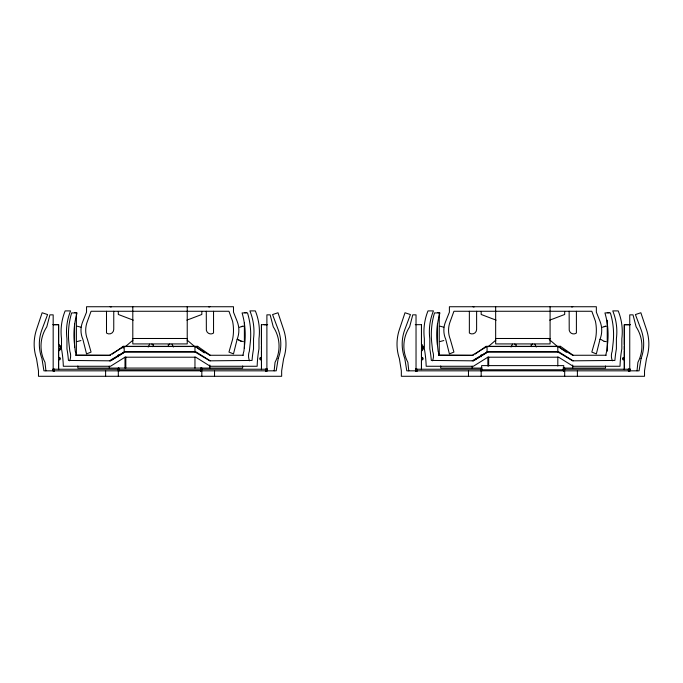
<?xml version="1.0" encoding="UTF-8"?>
<svg xmlns="http://www.w3.org/2000/svg" width="683" height="683" viewBox="0 0 683 683"><rect width="100%" height="100%" fill="white"/><g stroke="black" fill="none" stroke-linecap="round" stroke-linejoin="round"><path stroke-width="1.02" d="M58.593 360.231L58.601 369.64L58.618 324.673L53.069 324.673L58.618 324.673L58.61 344.539M58.601 357.089L58.601 350.814M118.774 370.835L118.774 369.785L120.404 369.776L200.896 369.776L200.896 370.835M265.542 371.1L265.542 369.238L265.542 369.785M266.029 371.1L266.029 369.238M266.49 371.1L266.49 369.238M267.181 371.1L267.181 369.238M421.454 360.231L421.462 369.64L421.479 324.673L415.273 324.673M421.462 357.089L421.462 350.814M421.471 344.539L421.479 324.673M481.635 370.835L481.635 365.61L563.757 365.61L563.706 370.835M628.403 371.1L628.403 369.238L628.403 369.785M628.889 371.1L628.889 369.238M629.35 371.1L629.35 369.238M630.033 371.1L630.033 369.238M274.148 370.835L275.053 362.323A34.978 34.978 0 0 0 273.268 326.833L270.152 314.846L266.891 314.846L266.891 370.835L266.882 369.238M637 370.835L637.913 362.323A34.978 34.978 0 0 0 636.129 326.833L633.013 314.846L629.743 314.846L629.743 370.835L629.735 369.238M423.084 348.902L423.084 346.699M423.281 347.784L423.042 348.689M59.677 349.807L60.164 348.782M59.805 349.927L60.232 348.902M59.711 359.625L59.711 357.824M260.351 357.849L260.351 359.651M422.572 359.625L422.572 357.824M623.203 357.849L623.203 359.651M148.177 347.015L149.628 344.172M152.625 346.657L153.496 344.958L151.805 344.095M511.038 347.015L512.489 344.172M515.486 346.657L516.348 344.958L514.658 344.095M59.711 349.064L60.241 347.784L59.711 346.503M59.447 350.721L60.702 347.707L59.447 344.693M59.711 359.941L60.241 358.66L59.711 357.388M260.351 357.414L259.822 358.686L260.351 359.967M422.572 349.064L423.101 347.784L422.572 346.503M422.307 350.721L423.554 347.707L422.307 344.693M422.572 359.941L423.101 358.66L422.572 357.388M623.212 357.414L622.683 358.686L623.212 359.967M125.288 346.716L133.04 340.074M488.149 346.716L495.901 340.074M112.183 354.178L123.196 346.315L197.583 346.315L210.279 355.245M475.044 354.178L486.057 346.315L560.436 346.315L573.139 355.245M109.374 360.829L124.204 351.967L194.962 351.967L209.783 360.829L252.036 360.445A119.055 119.055 0 0 1 253.53 348.868L253.53 338.751A55.246 55.246 0 0 0 249.901 310.902L255.348 310.902A55.699 55.699 0 0 1 258.977 338.751L258.977 348.868A119.055 119.055 0 0 0 257.158 366.267L210.279 366.267L195.765 357.2L125.006 357.2L110.492 366.267L63.323 366.267A119.055 119.055 0 0 0 61.504 348.868L61.504 338.751A55.699 55.699 0 0 1 65.133 310.902L70.58 310.902A55.246 55.246 0 0 0 66.951 338.751L66.951 348.868A119.055 119.055 0 0 1 68.445 360.445L110.492 360.829L125.006 351.754L195.765 351.754L210.279 360.829M472.235 360.829L487.056 351.967L557.815 351.967L572.644 360.829L614.896 360.445A119.055 119.055 0 0 1 616.39 348.868L616.39 338.751A55.246 55.246 0 0 0 612.762 310.902L618.209 310.902A55.699 55.699 0 0 1 621.837 338.751L621.837 348.868A119.055 119.055 0 0 0 620.019 366.267L573.139 366.267L558.626 357.2L487.867 357.2L473.353 366.267L426.183 366.267A119.055 119.055 0 0 0 424.365 348.868L424.365 338.751A55.699 55.699 0 0 1 427.993 310.902L433.44 310.902A55.246 55.246 0 0 0 429.812 338.751L429.812 348.868A119.055 119.055 0 0 1 431.306 360.445L473.353 360.829L487.867 351.754L558.626 351.754L573.139 360.829M110.492 360.829L124.101 352.522M473.353 360.829L487.867 351.967M243.174 355.245L209.835 355.271L194.962 346.52L124.204 346.52L109.323 355.271L76.078 355.271A12.968 12.968 0 0 0 75.267 351.301L74.276 342.234A78.195 78.195 0 0 1 77.085 312.925L71.638 312.925A75.352 75.352 0 0 0 68.829 342.234L69.828 351.301A12.968 12.968 0 0 1 69.64 360.829M606.034 355.245L572.695 355.271L557.815 346.52L487.056 346.52L472.184 355.271L438.93 355.271A12.968 12.968 0 0 0 438.127 351.301L437.129 342.234A78.195 78.195 0 0 1 439.937 312.925L434.499 312.925A75.352 75.352 0 0 0 431.69 342.234L432.68 351.301A12.968 12.968 0 0 1 432.501 360.829M169.819 344.078L168.112 344.932L168.966 346.64M532.672 344.078L530.973 344.932L531.826 346.64M80.953 340.535L77.111 341.568M239.443 327.268L243.293 326.192L241.304 326.5M443.813 340.535L439.972 341.568M602.304 327.268L606.154 326.192L604.165 326.5M265.73 369.23L267.429 369.238L200.571 369.238L200.571 371.1M628.591 369.23L630.289 369.238L563.04 369.238M53.283 369.23L54.367 369.238M201.63 369.238L201.092 369.238L201.024 371.1M564.491 369.238L563.953 369.238L563.885 371.1M74.567 312.558L76.385 312.558L76.385 355.194M244.377 312.609L246.196 312.609M437.427 312.558L439.246 312.558L439.246 355.194M607.238 312.609L609.057 312.609M261.444 344.565L261.444 324.698L267.651 324.698M630.511 324.698L624.305 324.698L624.305 344.565M132.801 338.486L187.227 338.486M495.662 338.486L550.088 338.486M75.625 355.194L110.492 355.382M438.435 355.194L473.353 355.382M482.164 368.086L440.697 368.086L440.697 366.011M562.971 368.086L605.505 368.086L605.505 366.011M52.813 369.238L119.397 369.238M481.831 369.238L415.418 369.238L417.228 369.238L417.304 371.1M563.757 369.776L481.635 369.785M629.846 324.707L624.305 324.698L624.33 369.665L624.305 350.84M264.167 324.698L266.985 324.707M604.165 341.312L606.154 341.62M439.972 326.184L443.813 327.208M243.293 341.62L239.443 340.544L237.855 339.366L241.304 341.363M77.111 326.184L80.953 327.208M604.165 341.363L600.716 339.323M566.369 352.3L560.436 348.125L560.436 346.315M204.354 352.889L197.583 348.125L197.583 346.315M549.183 339.417L557.712 346.716M187.099 340.074L194.851 346.716M534.857 344.172L536.275 347.015M171.996 344.172L173.414 347.015M423.042 346.879L423.221 347.314M59.737 345.555L60.232 346.699M59.677 345.547L60.104 346.571M408.776 370.835L407.862 362.323A34.978 34.978 0 0 1 409.655 326.833L412.763 314.846L416.032 314.846L416.032 370.835M45.915 370.835L45.001 362.323A34.978 34.978 0 0 1 46.794 326.833L49.91 314.846L53.172 314.846L53.172 370.835M569.144 311.269L569.221 330.248A4.533 4.533 0 0 0 576.401 333.039L576.401 311.269M206.283 311.269L206.36 330.248A4.533 4.533 0 0 0 213.54 333.039L213.54 311.269M261.444 324.698L261.478 369.665L261.444 350.84M624.305 346.068L624.305 349.696M607.238 320.267L607.238 351.062M577.391 370.835L577.391 376.282M572.695 364.978L572.695 368.086M564.687 311.414L564.687 314.47L552.453 319.132A11.116 11.116 0 0 0 549.738 320.165M564.687 367.813L564.687 369.827M564.687 370.835L564.687 376.282M564.371 369.238L564.371 371.1M563.432 369.238L563.432 371.1M557.815 346.52L557.815 351.967M557.815 357.004L557.815 366.071M550.088 306.718L550.088 343.925L495.662 343.925L495.662 306.718M488.678 357.004L488.678 366.071M487.867 357.2L487.867 366.105M487.056 346.52L487.056 351.967M481.754 369.238L481.754 371.1M481.216 369.238L481.216 371.1M481.174 311.414L481.174 314.47L493.408 319.132A11.116 11.116 0 0 1 496.123 320.165M481.174 354.708L481.174 356.722M481.174 367.813L481.174 369.827M481.174 370.835L481.174 376.282M476.614 311.269L476.614 329.411A4.533 4.533 0 0 1 469.358 333.039L469.358 311.269M472.184 366.267L472.184 368.086M468.47 370.835L468.47 376.282M437.427 323.776L437.427 344.872M416.818 369.238L416.818 371.1M416.357 369.238L416.357 371.1M415.973 369.238L415.973 371.1M415.665 369.238L415.665 371.1M261.444 346.068L261.444 349.696M244.377 322.88L244.377 348.475M242.644 366.011L242.644 368.086L77.836 368.086L77.836 366.011M214.53 370.835L214.53 376.282M209.835 364.978L209.835 368.086M201.827 311.414L201.827 314.47L189.592 319.132A11.116 11.116 0 0 0 186.877 320.165M201.827 367.813L201.827 369.827M201.827 370.835L201.827 376.282M201.511 369.238L201.511 371.1M200.896 367.693L200.896 369.776M194.962 346.52L194.962 351.967M194.962 357.004L194.962 368.086M187.227 306.718L187.227 343.925L132.801 343.925L132.801 306.718M125.817 357.004L125.817 368.086M125.006 357.2L125.006 368.086M124.204 346.52L124.204 351.967M123.196 346.315L123.196 348.125M118.774 367.693L118.902 371.1M118.355 369.238L118.355 371.1M118.313 311.414L118.313 314.47L130.547 319.132A11.116 11.116 0 0 1 133.262 320.165M118.313 354.708L118.313 356.722M118.313 367.813L118.313 369.827M118.313 370.835L118.313 376.282M113.754 311.269L113.754 329.411A4.533 4.533 0 0 1 106.497 333.039L106.497 311.269M109.323 366.267L109.323 368.086M105.609 370.835L105.609 376.282M74.567 323.776L74.567 347.536M54.444 369.238L54.444 371.1M53.957 369.238L53.957 371.1M53.505 369.238L53.505 371.1M53.112 369.238L53.112 371.1M605.949 355.271A12.968 12.968 0 0 1 606.752 351.301L607.742 342.234A78.195 78.195 0 0 0 604.933 312.925L610.38 312.925A75.352 75.352 0 0 1 613.189 342.234L612.19 351.301A12.968 12.968 0 0 0 612.378 360.829M571.765 307.043A4.422 4.422 0 0 1 572.772 306.735M472.986 306.735A4.422 4.422 0 0 1 473.993 307.043M243.088 355.271A12.968 12.968 0 0 1 243.891 351.301L244.89 342.234A78.195 78.195 0 0 0 242.081 312.925L247.519 312.925A75.352 75.352 0 0 1 250.328 342.234L249.338 351.301A12.968 12.968 0 0 0 249.517 360.829M208.904 307.043A4.422 4.422 0 0 1 209.912 306.735M110.125 306.735A4.422 4.422 0 0 1 111.133 307.043M278.186 358.609L276.214 370.835L43.925 370.835L41.953 358.609A41.356 41.356 0 0 1 41.953 329.582L47.588 314.564L42.141 312.754L36.515 329.582A45.761 45.761 0 0 0 36.515 358.609L38.479 370.835L38.479 376.282L281.661 376.282L281.661 370.835L283.624 358.609A45.761 45.761 0 0 0 283.624 329.582L277.998 312.754L272.56 314.564L278.186 329.582A41.356 41.356 0 0 1 278.186 358.609M641.047 358.609L639.075 370.835L406.786 370.835L404.814 358.609A41.356 41.356 0 0 1 404.814 329.582L410.44 314.564L405.002 312.754L399.376 329.582A45.761 45.761 0 0 0 399.376 358.609L401.339 370.835L401.339 376.282L644.521 376.282L644.521 370.835L646.485 358.609A45.761 45.761 0 0 0 646.485 329.582L640.859 312.754L635.412 314.564L641.047 329.582A41.356 41.356 0 0 1 641.047 358.609M237.121 339.391L233.492 353.905L228.959 352.087L232.587 339.391A45.812 45.812 0 0 0 232.587 321.249L228.959 311.269L91.07 311.269L87.441 321.249A24.426 24.426 0 0 0 87.441 339.391L91.07 352.087L86.536 353.905L82.908 339.391A22.334 22.334 0 0 1 82.908 321.249L86.536 312.174L86.536 306.735L233.492 306.735L233.492 312.174L237.121 321.249A24.426 24.426 0 0 1 237.121 339.391M599.981 339.391L596.353 353.905L591.82 352.087L595.448 339.391A45.812 45.812 0 0 0 595.448 321.249L591.82 311.269L453.93 311.269L450.302 321.249A24.426 24.426 0 0 0 450.302 339.391L453.93 352.087L449.397 353.905L445.768 339.391A22.334 22.334 0 0 1 445.768 321.249L449.397 312.174L449.397 306.735L596.353 306.735L596.353 312.174L599.981 321.249A24.426 24.426 0 0 1 599.981 339.391"/></g></svg>
